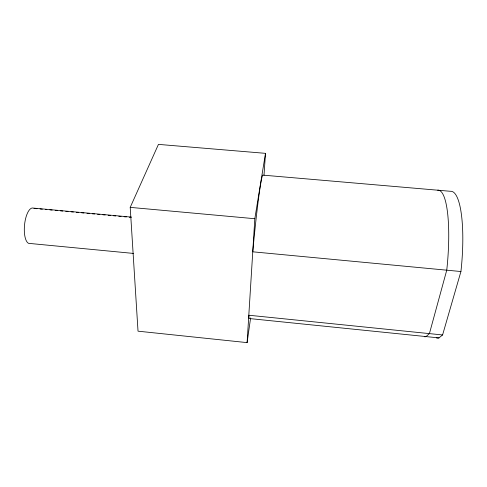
<?xml version="1.0" encoding="UTF-8"?>
<svg xmlns="http://www.w3.org/2000/svg" width="487" height="487" viewBox="0 0 487 487"><rect width="100%" height="100%" fill="white"/><g stroke="black" fill="none" stroke-linecap="round" stroke-linejoin="round"><path stroke-width="0.73" d="M247.104 342.617L254.823 218.718L265.5 153.344L158.445 144.383L130.212 207.371L138.022 331.178L247.104 342.617L250.604 317.926M263.997 175.326L265.5 153.344M436.346 337.844A73.714 17.276 -84.6 0 0 438.951 337.911L442.586 334.953L460.927 271.527A73.714 17.276 -84.6 0 0 450.426 191.288L262.98 175.137A72.216 2.879 -84.6 0 0 252.759 251.809L460.927 271.527M130.212 207.371L254.823 218.718M131.514 217.129L32.3 207.992A17.861 6.605 -84.6 0 0 24.387 226.851A17.861 6.605 -84.6 0 0 30.224 243.5L133.432 253.423M33.987 208.436L37.018 208.71M40.044 208.99L42.314 209.203M45.346 209.483L46.862 209.617M49.887 209.897L52.158 210.11M55.189 210.39L57.46 210.597M60.485 210.877L62.762 211.084M65.788 211.364L68.058 211.571M71.09 211.851L73.36 212.064M76.392 212.344L78.663 212.551M81.688 212.831L83.959 213.038M86.99 213.318L89.261 213.525M92.293 213.805L94.563 214.018M97.589 214.298L99.859 214.505M102.891 214.785L105.162 214.992M108.193 215.272L110.464 215.479M113.489 215.759L115.76 215.972M118.791 216.252L121.062 216.459M124.094 216.739L126.364 216.946M129.39 217.226L130.906 217.366M442.586 334.953L248.839 315.235L249.088 318.516L438.951 337.911M437.685 190.186A73.61 15.882 -84.6 0 1 446.749 270.182L429.412 333.613L426.046 336.59A73.61 15.882 -84.6 0 1 424.627 336.767"/></g></svg>
